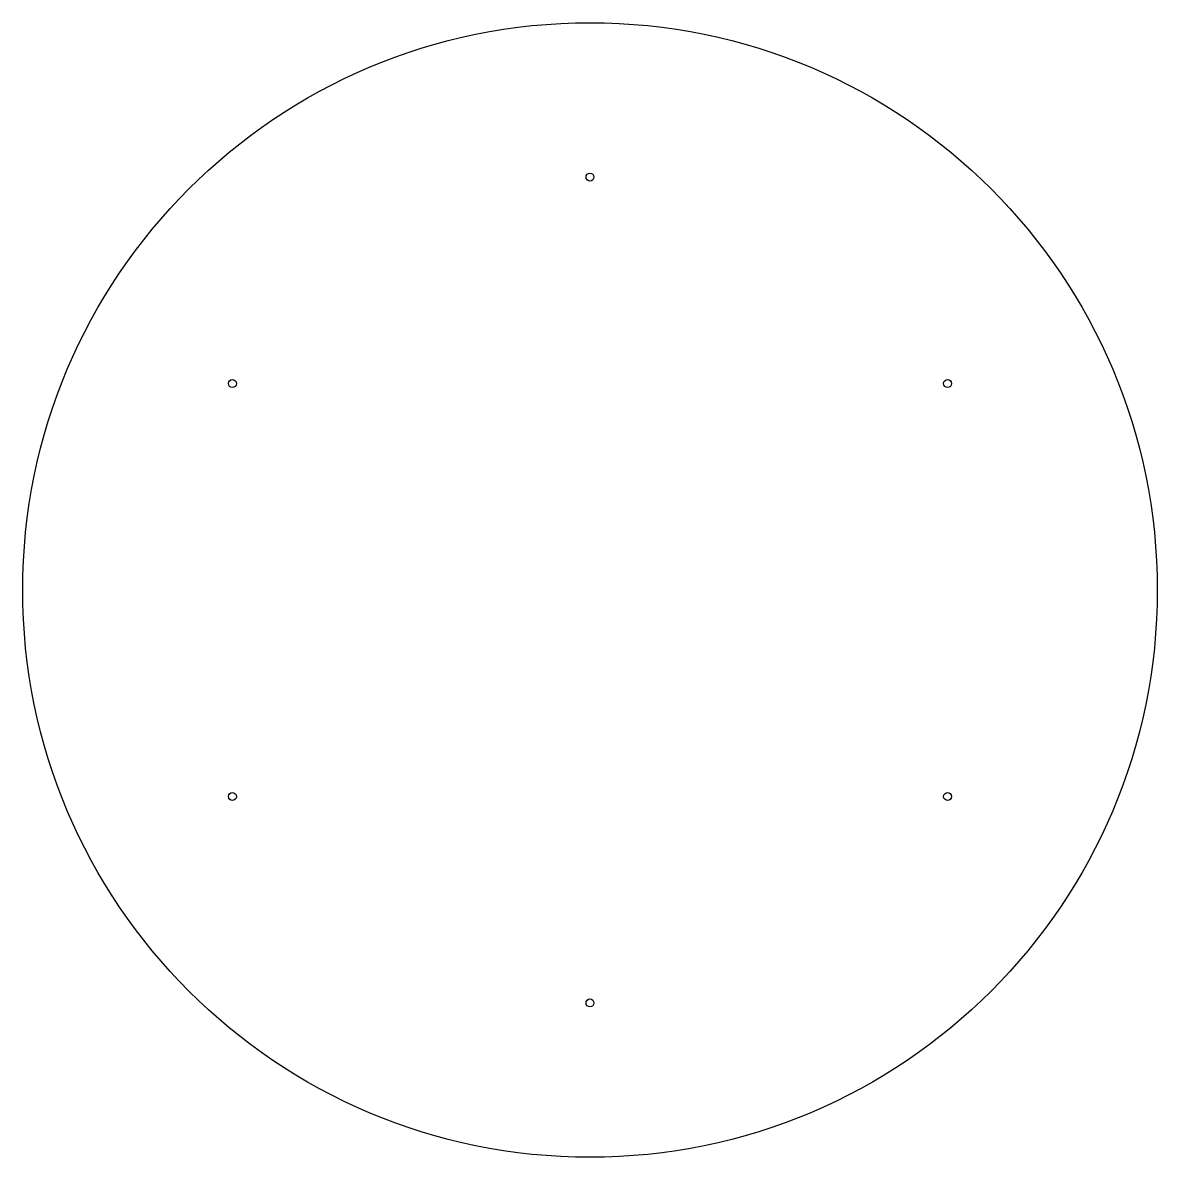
# Model space of a CAD drawing. Extents: x -863 to -350, y 0 to 513.
import ezdxf

# ---------------------------------------------------------------- set-up
doc = ezdxf.new("R2010")
doc.units = 0
doc.layers.add('DEFAULT', color=7, linetype='CONTINUOUS')

msp = doc.modelspace()

# ---------------------------------------------------------------- linework, layer by layer
at = {"layer": 'DEFAULT'}
for centre, radius in [((-606.22, 256.34), 256.34), ((-606.22, 442.94), 1.8), ((-767.82, 349.64), 1.8), ((-444.62, 349.64), 1.8), ((-767.82, 163.04), 1.8), ((-444.62, 163.04), 1.8), ((-606.22, 69.74), 1.8)]:
    msp.add_circle(centre, radius, dxfattribs=at)

doc.saveas('drawing.dxf')
